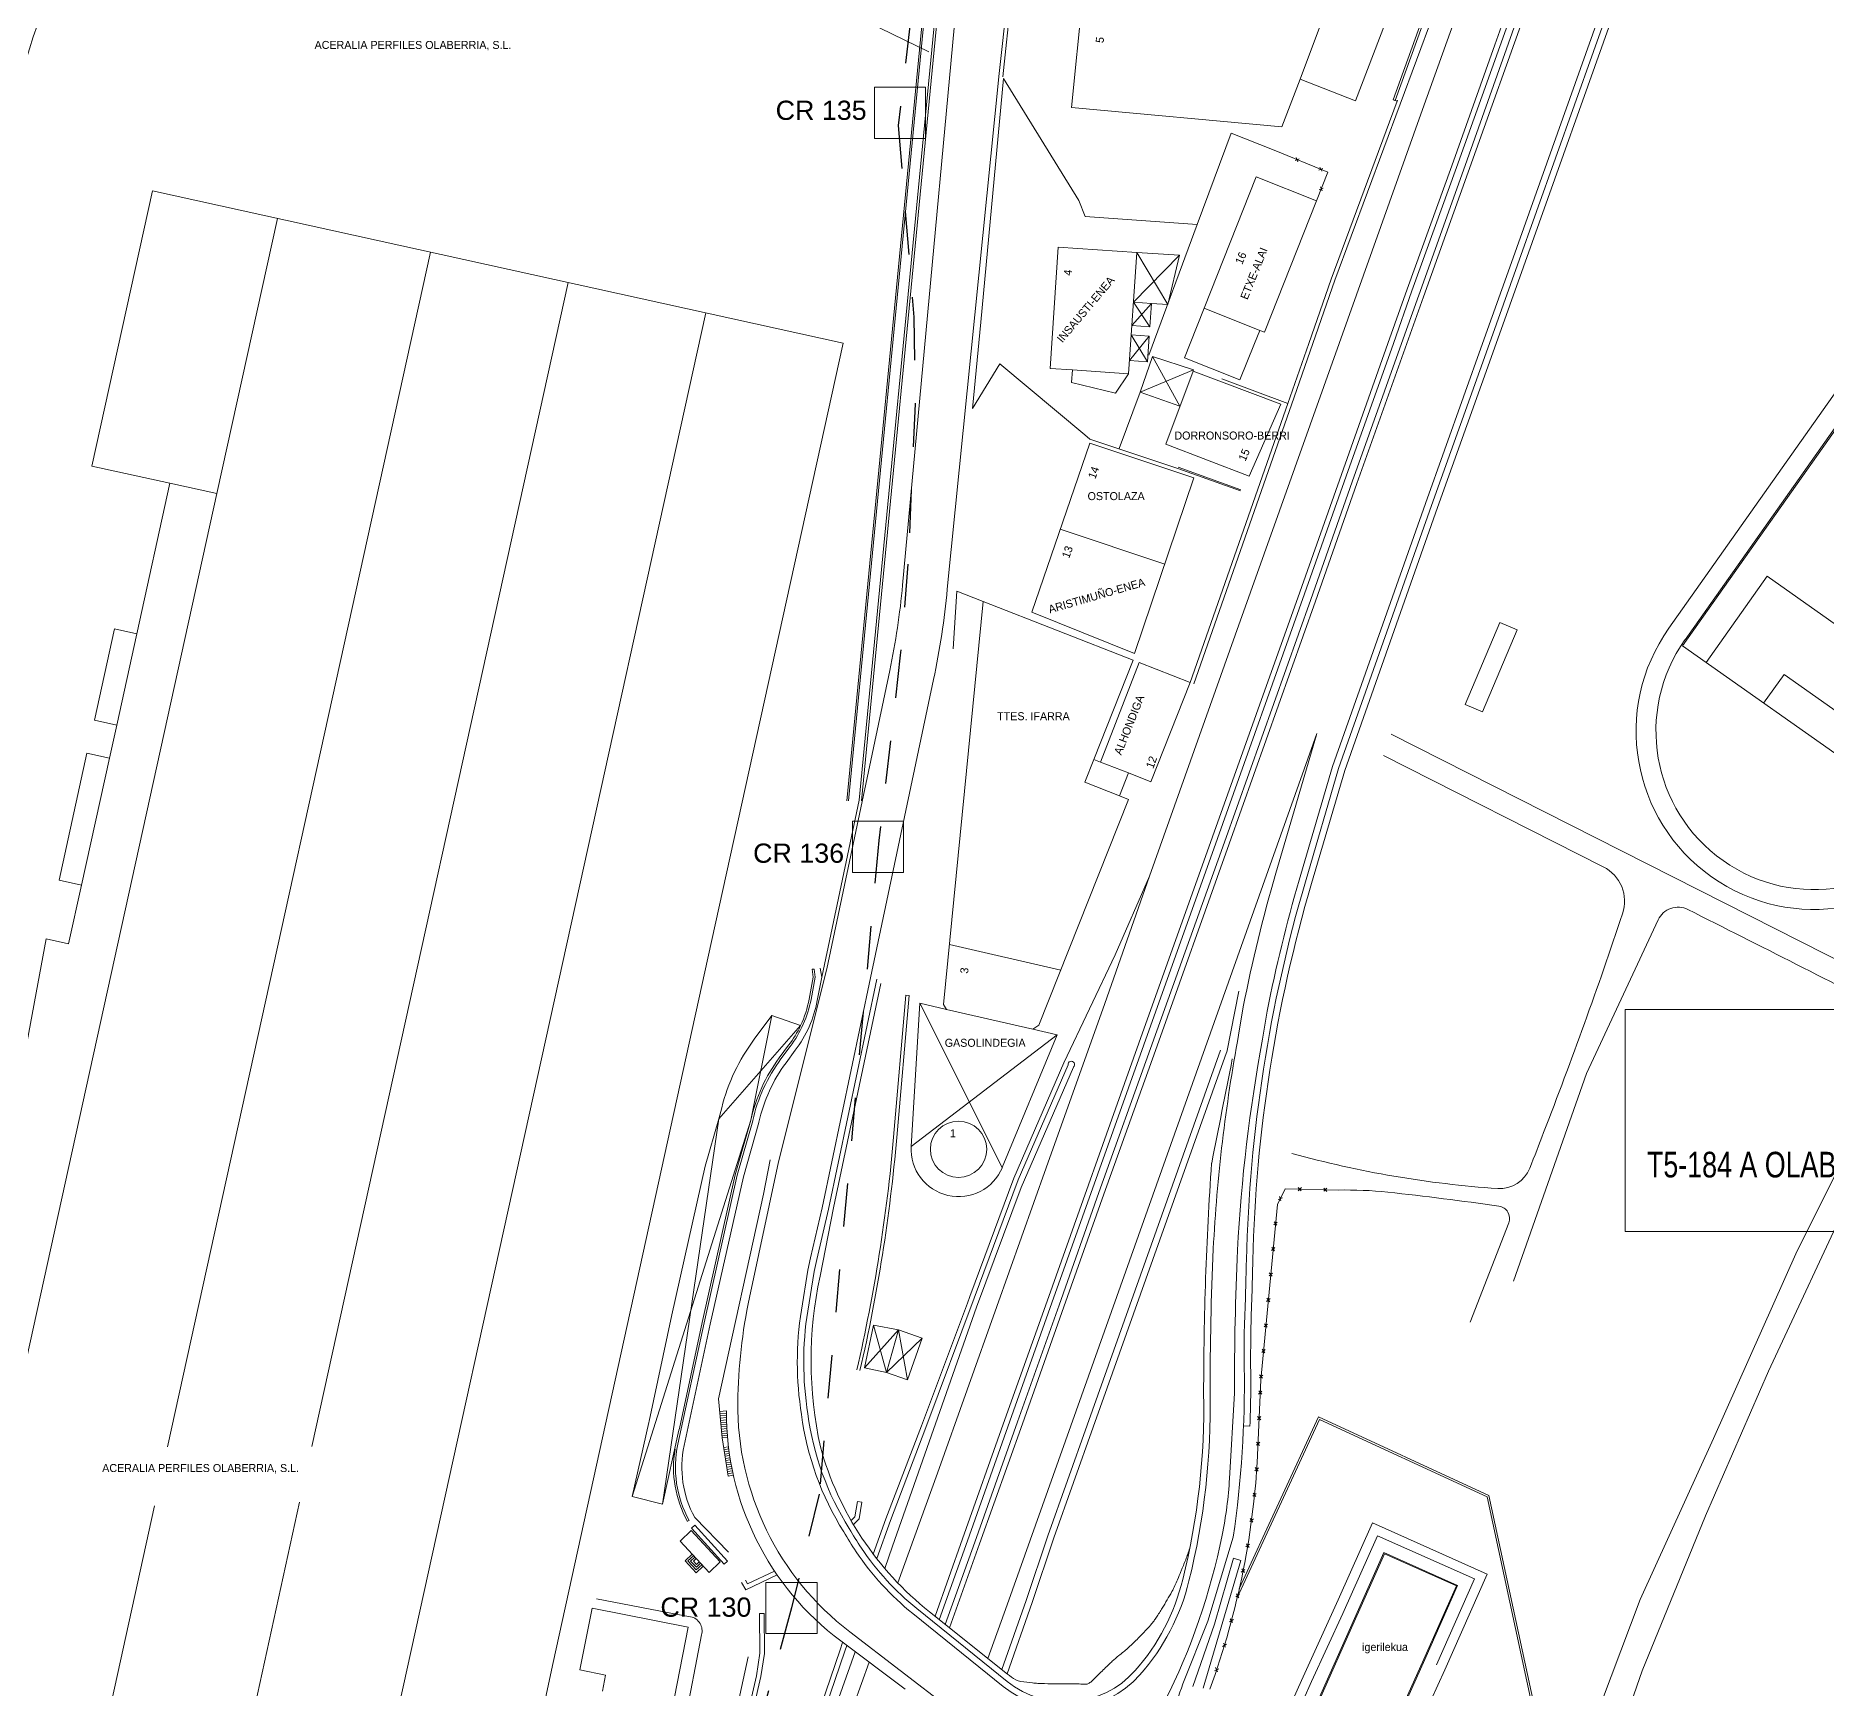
# Model space of a CAD drawing. Header units: millimetres. Extents: x 563164 to 564847, y 4765050 to 4766444.
# Drawn here: x 563760.2 to 564039.9, y 4765591.5 to 4765849.6 of the extents above; entities that cross this region are included whole.
import ezdxf
from ezdxf.enums import TextEntityAlignment as Align

# ---------------------------------------------------------------- set-up
doc = ezdxf.new("R2010")
doc.units = ezdxf.units.MM
doc.linetypes.add('DGN2', pattern=[13.45752, 6.72876, -6.72876])
doc.layers.get('0').update_dxf_attribs({"lineweight": 0})
for name, color, linetype, lineweight in [('46 Cables y textos proyectados - Proiektatutako kableak eta testuak', 7, 'Continuous', 0), ('60 Arquetas y armarios existentes - Lehendik dauden kutxatilak eta armairuak', 7, 'Continuous', 0), ('7 Cartografía - Kartografia', 7, 'Continuous', 0), ('Default', 7, 'Continuous', 0), ('Nivel 52', 7, 'Continuous', 0)]:
    doc.layers.add(name, color=color, linetype=linetype, lineweight=lineweight)
doc.styles.add('StyleArial', font='arial.ttf')
doc.styles.add('Styledgn105', font='dgn105.shx')

# ---------------------------------------------------------------- blocks, each defined once
blk = doc.blocks.new('OCA99E3')
at = {"layer": '60 Arquetas y armarios existentes - Lehendik dauden kutxatilak eta armairuak', "color": 5, "linetype": 'Continuous', "lineweight": 13, "flags": 128}
blk.add_lwpolyline([(-4, 4), (4, 4), (4, -4), (-4, -4), (-4, 4)], dxfattribs=at)
blk = doc.blocks.new('OCA99E4')
at = {"layer": '60 Arquetas y armarios existentes - Lehendik dauden kutxatilak eta armairuak', "color": 5, "linetype": 'Continuous', "lineweight": 13, "flags": 128}
blk.add_lwpolyline([(-4, 4), (4, 4), (4, -4), (-4, -4), (-4, 4)], dxfattribs=at)
blk = doc.blocks.new('OCA99E37')
at = {"layer": '60 Arquetas y armarios existentes - Lehendik dauden kutxatilak eta armairuak', "color": 5, "linetype": 'Continuous', "lineweight": 13, "flags": 128}
blk.add_lwpolyline([(-4, 4), (4, 4), (4, -4), (-4, -4), (-4, 4)], dxfattribs=at)
blk = doc.blocks.new('ALAM1')
at = {"color": 0, "linetype": 'ByBlock', "lineweight": -2}
for p, q in [((0.5, -0.5), (-0.5, 0.5)), ((-0.5, -0.5), (0.5, 0.5))]:
    blk.add_line(p, q, dxfattribs=at)

msp = doc.modelspace()

# ---------------------------------------------------------------- linework, layer by layer
at = {"layer": '46 Cables y textos proyectados - Proiektatutako kableak eta testuak', "color": 4, "linetype": 'DGN2', "lineweight": 30}
msp.add_lwpolyline([(563915.56, 4766012.35), (563894.94, 4765835.54), (563897.4, 4765805.63), (563897.59, 4765792.08), (563896.48, 4765767.04), (563895.28, 4765752.82), (563891.92, 4765723.89), (563882.59, 4765621.76), (563878.3, 4765604), (563865.97, 4765559.76), (563854.38, 4765505), (563816.03, 4765369.33), (563799.38, 4765301.39)], dxfattribs=at)
at = {"layer": '7 Cartografía - Kartografia', "color": 253, "linetype": 'Continuous', "lineweight": 0, "true_color": 0x9a9a9a}
for p, q in [((563888.84, 4765730.18), (563913.77, 4765987.74)), ((563889.21, 4765730.06), (563914.14, 4765987.63)), ((563976.85, 4765838.06), (564012.35, 4765937.42)), ((563910.69, 4765843.21), (563920.23, 4765931.47)), ((563984, 4765828.28), (564016.67, 4765919.94)), ((563886.94, 4765730.08), (563903.54, 4765901.65)), ((563887.19, 4765730.06), (563903.82, 4765901.85)), ((563791.17, 4765900.03), (563899.75, 4765847.06)), ((563998.38, 4765876.89), (563988.16, 4765848.17)), ((563999.13, 4765876.62), (563988.92, 4765847.9)), ((563991.68, 4765813.8), (564012.43, 4765872.13)), ((563992.62, 4765813.46), (564013.37, 4765871.81)), ((563972.28, 4765839.58), (563982.45, 4765867.76)), ((563972.56, 4765839.48), (563982.73, 4765867.66)), ((563911.29, 4765843.14), (563913.49, 4765863.53)), ((563924.21, 4765860), (563922.01, 4765838.34)), ((563957.71, 4765842.8), (563962.33, 4765855.01)), ((563963.15, 4765811.37), (563978.45, 4765852.62)), ((563966.4, 4765839.43), (563971.09, 4765851.62)), ((563988.16, 4765848.17), (563981.42, 4765829.27)), ((563988.92, 4765847.9), (563982.18, 4765829)), ((563902.61, 4765763.11), (563910.65, 4765843.18)), ((563954.89, 4765835.35), (563957.71, 4765842.8)), ((563957.71, 4765842.8), (563966.4, 4765839.43)), ((563922.01, 4765838.34), (563954.89, 4765835.35)), ((563962.59, 4765811.57), (563972.89, 4765839.35)), ((563963.81, 4765801.51), (563976.85, 4765838.06)), ((563972.56, 4765839.48), (563972.28, 4765839.58)), ((563972.56, 4765839.48), (563972.89, 4765839.35)), ((563946.97, 4765834.38), (563941.67, 4765820.09)), ((563946.97, 4765834.38), (563953.65, 4765831.68)), ((564070.64, 4765835.35), (564015.31, 4765757.02)), ((564075.17, 4765835.95), (564017.47, 4765754.27)), ((563962.05, 4765828.28), (563953.65, 4765831.68)), ((564073.17, 4765833.56), (564017.85, 4765755.23)), ((563957.58, 4765830.36), (563956.93, 4765830.09)), ((563957.11, 4765830.55), (563957.39, 4765829.9)), ((563961.28, 4765828.86), (563960.63, 4765828.59)), ((563960.82, 4765829.05), (563961.1, 4765828.4)), ((563981.42, 4765829.27), (563974.45, 4765809.99)), ((563982.18, 4765829), (563975.2, 4765809.72)), ((563950.88, 4765827.52), (563942.76, 4765807.01)), ((563960.31, 4765823.79), (563950.88, 4765827.52)), ((563960.31, 4765823.79), (563962.05, 4765828.28)), ((563961.35, 4765825.79), (563960.71, 4765825.51)), ((563961.17, 4765825.33), (563960.89, 4765825.97)), ((563977.01, 4765808.79), (563984, 4765828.28)), ((563768.99, 4765782.36), (563778.45, 4765825.33)), ((563778.45, 4765825.33), (563886.37, 4765801.57)), ((563952.18, 4765803.25), (563960.31, 4765823.79)), ((563788.53, 4765778.06), (563797.99, 4765821.03)), ((563941.67, 4765820.09), (563924.16, 4765821.33)), ((563941.67, 4765820.09), (563934.11, 4765799.67)), ((563780.84, 4765629.17), (563821.91, 4765815.76)), ((563918.68, 4765797.62), (563919.96, 4765816.57)), ((563919.96, 4765816.57), (563932.22, 4765815.74)), ((563932.22, 4765815.74), (563930.94, 4765796.79)), ((563938.88, 4765815.3), (563931.7, 4765807.94)), ((563937.04, 4765807.58), (563932.22, 4765815.74)), ((563932.22, 4765815.74), (563938.88, 4765815.3)), ((563938.88, 4765815.3), (563937.04, 4765807.58)), ((563987.29, 4765801.51), (563991.68, 4765813.8)), ((563988.36, 4765801.51), (563992.62, 4765813.46)), ((563803.37, 4765629.22), (563843.4, 4765811.03)), ((563959.08, 4765801.51), (563962.58, 4765811.56)), ((563959.72, 4765801.51), (563963.15, 4765811.37)), ((563974.45, 4765809.99), (563971.44, 4765801.51)), ((563975.2, 4765809.72), (563972.29, 4765801.51)), ((563770.93, 4765379.52), (563864.88, 4765806.3)), ((563931.45, 4765804.31), (563934.49, 4765807.75)), ((563931.7, 4765807.94), (563934.24, 4765804.12)), ((563934.49, 4765807.75), (563931.7, 4765807.94)), ((563934.49, 4765807.75), (563934.24, 4765804.12)), ((563937.04, 4765807.58), (563934.49, 4765807.75)), ((563942.76, 4765807.01), (563940.56, 4765801.51)), ((563942.76, 4765807.01), (563951.42, 4765803.55)), ((563974.41, 4765801.51), (563977.01, 4765808.79)), ((563934.24, 4765804.12), (563931.45, 4765804.31)), ((563950.6, 4765801.51), (563951.42, 4765803.55)), ((563951.42, 4765803.55), (563952.18, 4765803.25)), ((563886.37, 4765801.57), (563865.21, 4765705.51)), ((563931.08, 4765798.83), (563934.14, 4765802.65)), ((563933.87, 4765798.64), (563931.35, 4765802.83)), ((563931.35, 4765802.83), (563934.14, 4765802.65)), ((563934.14, 4765802.65), (563933.87, 4765798.64)), ((563940.56, 4765801.51), (563939.66, 4765799.27)), ((563948.32, 4765795.81), (563950.6, 4765801.51)), ((563955.82, 4765792.12), (563959.08, 4765801.51)), ((563956.38, 4765791.92), (563959.72, 4765801.51)), ((563933.87, 4765798.64), (563931.08, 4765798.83)), ((563932.72, 4765793.9), (563934.68, 4765799.49)), ((563934.68, 4765799.49), (563938.96, 4765791.71)), ((563934.68, 4765799.49), (563941.1, 4765797.41)), ((563939.66, 4765799.27), (563948.32, 4765795.81)), ((563922.17, 4765797.38), (563918.68, 4765797.62)), ((563922.03, 4765795.39), (563922.17, 4765797.38)), ((563928.89, 4765793.77), (563922.03, 4765795.39)), ((563922.17, 4765797.38), (563930.94, 4765796.79)), ((563930.94, 4765796.79), (563928.89, 4765793.77)), ((563941.1, 4765797.41), (563932.72, 4765793.9)), ((563936.74, 4765785.78), (563941.01, 4765797.19)), ((563941.1, 4765797.41), (563941.01, 4765797.19)), ((563941.01, 4765797.19), (563954.71, 4765792.02)), ((563955.82, 4765792.12), (563945.51, 4765795.98)), ((563932.72, 4765793.9), (563929.49, 4765785.1)), ((563938.96, 4765791.71), (563932.72, 4765793.9)), ((563940.54, 4765748.56), (563955.82, 4765792.12)), ((563941.11, 4765748.36), (563956.38, 4765791.92)), ((563954.71, 4765792.02), (563949.78, 4765780.76)), ((563915.83, 4765759.54), (563924.86, 4765785.91)), ((563924.86, 4765785.91), (563941.15, 4765780.5)), ((563949.78, 4765780.76), (563936.74, 4765785.78)), ((563781.2, 4765779.67), (563768.99, 4765782.36)), ((563938.69, 4765782.17), (563948.46, 4765778.67)), ((563776.03, 4765756.16), (563781.2, 4765779.67)), ((563781.2, 4765779.67), (563788.53, 4765778.06)), ((563941.15, 4765780.5), (563931.88, 4765753.06)), ((563788.53, 4765778.06), (563738.33, 4765550.02)), ((563936.61, 4765767.05), (563920.26, 4765772.48)), ((563903.53, 4765753.83), (563904.1, 4765762.82)), ((563904.1, 4765762.82), (563908.21, 4765761.21)), ((563908.21, 4765761.21), (563902.03, 4765698.26)), ((563931.67, 4765752.03), (563908.21, 4765761.21)), ((563931.88, 4765753.06), (563915.83, 4765759.54)), ((563769.39, 4765742.69), (563772.52, 4765756.93)), ((563772.52, 4765756.93), (563776.03, 4765756.16)), ((563772.89, 4765741.91), (563776.03, 4765756.16)), ((563983.53, 4765745.1), (563988.9, 4765757.9)), ((563991.61, 4765756.77), (563986.24, 4765743.97)), ((563988.9, 4765757.9), (563991.61, 4765756.77)), ((564017.47, 4765754.27), (564057.5, 4765726)), ((563883.79, 4765703.84), (563893.63, 4765750.45)), ((563925.51, 4765736.54), (563931.67, 4765752.03)), ((563932.61, 4765751.66), (563926.54, 4765736.13)), ((563940.54, 4765748.56), (563932.61, 4765751.66)), ((563890.64, 4765702.4), (563900.48, 4765749)), ((563934.41, 4765733.05), (563940.54, 4765748.56)), ((563986.24, 4765743.97), (563983.53, 4765745.1)), ((563772.89, 4765741.91), (563769.39, 4765742.69)), ((563771.75, 4765736.73), (563772.89, 4765741.91)), ((563763.88, 4765717.66), (563768.24, 4765737.5)), ((563767.38, 4765716.89), (563771.75, 4765736.73)), ((563768.24, 4765737.5), (563771.75, 4765736.73)), ((563925.51, 4765736.54), (563924.1, 4765733)), ((563926.54, 4765736.13), (563925.51, 4765736.54)), ((563930.92, 4765734.42), (563926.54, 4765736.13)), ((563929.52, 4765730.84), (563930.92, 4765734.42)), ((563930.92, 4765734.42), (563934.41, 4765733.05)), ((563924.1, 4765733), (563929.52, 4765730.84)), ((563930.93, 4765730.28), (563929.52, 4765730.84)), ((563883.01, 4765702.52), (563888.84, 4765730.18)), ((563916.91, 4765695.05), (563930.93, 4765730.28)), ((563767.38, 4765716.89), (563763.88, 4765717.66)), ((563765.37, 4765707.73), (563767.38, 4765716.89)), ((563742.14, 4765602.24), (563761.86, 4765708.5)), ((563761.86, 4765708.5), (563765.37, 4765707.73)), ((563865.21, 4765705.51), (563841.08, 4765595.49)), ((563902.95, 4765707.65), (563920.33, 4765703.64)), ((563883.79, 4765703.84), (563876.26, 4765673.67)), ((563881.5, 4765703.75), (563881.8, 4765703.79)), ((563896.16, 4765699.72), (563896.65, 4765699.68)), ((563897, 4765676.09), (563898.35, 4765698.45)), ((563898.35, 4765698.45), (563902.49, 4765697.49)), ((563898.35, 4765698.45), (563911.21, 4765672.81)), ((563902.03, 4765698.26), (563902.49, 4765697.49)), ((563902.49, 4765697.49), (563915.98, 4765694.38)), ((563866.91, 4765680.4), (563879.7, 4765694.98)), ((563875.19, 4765696.54), (563871.93, 4765680.19)), ((563872.46, 4765692.83), (563875.19, 4765696.54)), ((563875.19, 4765696.54), (563879.7, 4765694.98)), ((563915.98, 4765694.38), (563916.91, 4765695.05)), ((563915.98, 4765694.38), (563919.79, 4765693.5)), ((563877.83, 4765691.9), (563876.38, 4765689.94)), ((563919.79, 4765693.5), (563897, 4765676.09)), ((563919.79, 4765693.5), (563911.21, 4765672.81)), ((563858.13, 4765620.22), (563866.91, 4765680.4)), ((563864.81, 4765672.99), (563866.91, 4765680.4)), ((563866.91, 4765680.4), (563867.38, 4765682.13)), ((563871.93, 4765680.19), (563853.39, 4765621.4)), ((563869.51, 4765671.67), (563871.93, 4765680.19)), ((563859.58, 4765649.76), (563864.81, 4765672.99)), ((563864.32, 4765648.6), (563869.51, 4765671.67)), ((563882.74, 4765655.81), (563884.84, 4765666.51)), ((563856.03, 4765633.19), (563859.58, 4765649.76)), ((563860.77, 4765632.05), (563864.32, 4765648.6)), ((563889.68, 4765641.5), (563891.09, 4765648.18)), ((563894.98, 4765647.43), (563889.68, 4765641.5)), ((563891.09, 4765648.18), (563893.11, 4765640.78)), ((563891.09, 4765648.18), (563894.98, 4765647.43)), ((563894.98, 4765647.43), (563893.11, 4765640.78)), ((563896.41, 4765639.61), (563894.98, 4765647.43)), ((563894.98, 4765647.43), (563898.71, 4765646.12)), ((563893.11, 4765640.78), (563898.71, 4765646.12)), ((563898.71, 4765646.12), (563896.41, 4765639.61)), ((563893.11, 4765640.78), (563889.68, 4765641.5)), ((563896.41, 4765639.61), (563893.11, 4765640.78)), ((563853.39, 4765621.4), (563855.98, 4765632.95)), ((563855.98, 4765632.95), (563856.03, 4765633.19)), ((563867.07, 4765634.68), (563868.11, 4765634.77)), ((563867.1, 4765634.34), (563868.1, 4765634.42)), ((563867.13, 4765633.99), (563868.11, 4765634.08)), ((563867.16, 4765633.65), (563868.11, 4765633.73)), ((563867.19, 4765633.3), (563868.12, 4765633.39)), ((563867.22, 4765632.96), (563868.13, 4765633.04)), ((563858.13, 4765620.22), (563860.71, 4765631.79)), ((563860.71, 4765631.79), (563860.77, 4765632.05)), ((563867.25, 4765632.62), (563868.14, 4765632.7)), ((563867.28, 4765632.27), (563868.16, 4765632.35)), ((563867.31, 4765631.93), (563868.18, 4765632.01)), ((563867.34, 4765631.58), (563868.2, 4765631.66)), ((563867.37, 4765631.24), (563868.22, 4765631.32)), ((563867.4, 4765630.9), (563868.25, 4765630.97)), ((563867.43, 4765630.55), (563868.28, 4765630.63)), ((563948.89, 4765632.46), (563949.89, 4765632.42)), ((563867.68, 4765629.06), (563868.43, 4765629.18)), ((563867.73, 4765628.72), (563868.47, 4765628.84)), ((563867.79, 4765628.38), (563868.52, 4765628.5)), ((563867.84, 4765628.04), (563868.57, 4765628.15)), ((563867.89, 4765627.7), (563868.62, 4765627.81)), ((563867.95, 4765627.36), (563868.67, 4765627.47)), ((563868, 4765627.02), (563868.73, 4765627.13)), ((563868.05, 4765626.68), (563868.79, 4765626.79)), ((563868.11, 4765626.33), (563868.85, 4765626.45)), ((563868.16, 4765625.99), (563868.91, 4765626.11)), ((563868.21, 4765625.65), (563869.01, 4765625.78)), ((563868.27, 4765625.31), (563869.06, 4765625.44)), ((563868.32, 4765624.97), (563869.12, 4765625.09)), ((563868.41, 4765624.58), (563869.19, 4765624.76)), ((563727.96, 4765388.98), (563778.81, 4765619.96)), ((563749.45, 4765384.25), (563801.46, 4765620.51)), ((563853.39, 4765621.4), (563858.13, 4765620.22)), ((563889.27, 4765620.52), (563888.58, 4765620.63)), ((563860.87, 4765614.44), (563862.62, 4765616.09)), ((563862.03, 4765617.53), (563862.29, 4765617.67)), ((563862.62, 4765616.09), (563867.15, 4765611.2)), ((563863.21, 4765616.94), (563862.69, 4765616.47)), ((563867.76, 4765610.85), (563862.69, 4765616.47)), ((563865.41, 4765609.55), (563860.87, 4765614.44)), ((563861.69, 4765611.36), (563862.79, 4765612.38)), ((563861.69, 4765611.36), (563863.4, 4765609.51)), ((563862.11, 4765611.34), (563862.99, 4765612.16)), ((563862.11, 4765611.34), (563863.41, 4765609.94)), ((563862.53, 4765611.32), (563863.2, 4765611.94)), ((563862.53, 4765611.32), (563863.43, 4765610.36)), ((563862.96, 4765611.31), (563863.4, 4765611.72)), ((563862.96, 4765611.31), (563863.44, 4765610.79)), ((563863.4, 4765609.51), (563864.5, 4765610.53)), ((563863.41, 4765609.94), (563864.29, 4765610.75)), ((563863.43, 4765610.36), (563864.09, 4765610.97)), ((563863.44, 4765610.79), (563863.88, 4765611.19)), ((563867.15, 4765611.2), (563865.41, 4765609.55)), ((563868.28, 4765611.32), (563867.76, 4765610.85)), ((563845.2, 4765594.31), (563847.14, 4765603.99)), ((563847.14, 4765603.99), (563862.14, 4765600.99)), ((563874, 4765603.12), (563873.3, 4765603.11)), ((563862.14, 4765600.99), (563854.8, 4765563.61)), ((563841.08, 4765595.49), (563831.63, 4765551.51)), ((563849.24, 4765593.5), (563845.2, 4765594.31)), ((563883.59, 4765576.54), (563890.43, 4765595.52)), ((563848.74, 4765590.98), (563849.24, 4765593.5))]:
    msp.add_line(p, q, dxfattribs=at)
at = {"layer": '7 Cartografía - Kartografia', "color": 253, "linetype": 'Continuous', "lineweight": 0, "true_color": 0x9a9a9a, "flags": 128}
for points in [[(563895.64, 4765763.75), (563916.21, 4765985.68), (563916.21, 4765985.68, 0.008594), (563922.11, 4766048.91, 0.008594)], [(564048.36, 4765974.35), (564014, 4765880), (564011.48, 4765872.46), (563990.74, 4765814.13), (563986.23, 4765801.51), (563977.31, 4765776.53), (563962.79, 4765735.45), (563957.59, 4765717.7), (563957.59, 4765717.7, 0.022895), (563952.59, 4765697.22), (563952.59, 4765697.22), (563951.86, 4765692.84), (563951.86, 4765692.84, 0.032839), (563947.95, 4765659.91, 0.010886), (563947.46, 4765637.55), (563947.46, 4765637.55), (563946.7, 4765624.23), (563946.7, 4765624.23, -0.036149), (563945.54, 4765615.35, -0.067545), (563936.57, 4765589.37, -0.067545)], [(563683.19, 4765443.72), (563699.97, 4765475.57), (563699.97, 4765475.57, 0.078741), (563725.98, 4765548, 0.03504), (563740.99, 4765623.12), (563740.99, 4765623.12), (563741.32, 4765625.82), (563741.32, 4765625.82, 0.021935), (563745.08, 4765673.66, 0.005463), (563748.16, 4765700.79), (563748.16, 4765700.79), (563749.08, 4765709.4), (563749.08, 4765709.4, 0.019628), (563754.53, 4765810.62, -0.149958), (563769.78, 4765870.83, -0.043047), (563777.19, 4765883.26), (563777.19, 4765883.26), (563780.86, 4765887.66)], [(563947.29, 4765615.08, 0.039832), (563949, 4765641.62), (563949, 4765641.62), (563949.01, 4765647.25), (563949.01, 4765647.25, 0.003026), (563949.34, 4765658.3, -0.065498), (563958.55, 4765717.42), (563958.55, 4765717.42), (563963.74, 4765735.14), (563978.26, 4765776.19), (563987.29, 4765801.51)], [(563949.89, 4765632.42, 0.013692), (563950, 4765641.63), (563950, 4765641.63), (563950.01, 4765647.23), (563950.01, 4765647.23, 0.003022), (563950.34, 4765658.28), (563950.34, 4765658.28, -0.065498), (563959.51, 4765717.14), (563959.51, 4765717.14), (563964.69, 4765734.83), (563979.2, 4765775.86), (563988.36, 4765801.51)], [(563960.29, 4765740.39), (563953.94, 4765718.77), (563953.94, 4765718.77, 0.022954), (563948.85, 4765697.9), (563948.85, 4765697.9), (563948.12, 4765693.49), (563948.12, 4765693.49, 0.03282), (563944.16, 4765660.09, 0.010842), (563943.66, 4765637.57), (563943.66, 4765637.57, -0.0658), (563940.37, 4765608.23, -0.121705), (563932.7, 4765593.54, -0.401293), (563911.34, 4765591.74, -0.401293)], [(563971.94, 4765740.48), (564051.93, 4765699.98), (564051.93, 4765699.98, 0.297383), (564077.64, 4765702.81, 0.297383)], [(563970.76, 4765737.15), (564005.08, 4765719.78), (564005.08, 4765719.78, -0.372194), (564008.1, 4765712.43, -0.011645), (563995.76, 4765678.25, 0.000106), (563993.61, 4765672.7), (563993.61, 4765672.7, -0.328691), (563988.59, 4765669.51, -0.050214), (563956.44, 4765674.99, -0.050214)], [(563991.07, 4765655.03), (564002.45, 4765687.48), (564013.64, 4765711.47), (564013.64, 4765711.47, -0.423129), (564018.3, 4765713.09), (564018.3, 4765713.09, -0.000994), (564052.21, 4765695.92), (564052.21, 4765695.92, -0.393028), (564053.03, 4765693.69, -0.393028)], [(563881.8, 4765703.79), (563881.99, 4765702.54), (563881.33, 4765699.05), (563881.33, 4765699.05, -0.116593), (563878.07, 4765691.71, -0.116593)], [(563882.78, 4765703.95), (563883.01, 4765702.52), (563882.31, 4765698.86), (563882.31, 4765698.86, -0.116593), (563878.86, 4765691.11, -0.116593)], [(563881.5, 4765703.75), (563881.5, 4765703.75), (563881.69, 4765702.55), (563881.04, 4765699.1), (563881.04, 4765699.1, -0.063443), (563879.7, 4765694.98, -0.063443)], [(563890.64, 4765702.4), (563883.07, 4765666.51), (563881.26, 4765658.67), (563880.82, 4765656.74), (563879.83, 4765650.52), (563879.83, 4765650.52, 0.07923), (563879.85, 4765634.2, 0.108434), (563886.44, 4765615.9, 0.016132), (563888.38, 4765612.79, 0.076001), (563897.22, 4765603.14), (563897.22, 4765603.14), (563911.34, 4765591.74)], [(563891.62, 4765702.19), (563884.04, 4765666.3), (563884.04, 4765666.3), (563882.24, 4765658.44), (563881.8, 4765656.55), (563880.82, 4765650.36), (563880.82, 4765650.36, 0.079301), (563880.84, 4765634.34, 0.108621), (563887.3, 4765616.41, 0.016215), (563889.21, 4765613.34, 0.075935), (563897.84, 4765603.92), (563897.84, 4765603.92), (563911.97, 4765592.52)], [(563896.16, 4765699.72), (563894.23, 4765677.54), (563894.23, 4765677.54, -0.035011), (563888.49, 4765641.19, -0.035011)], [(563896.65, 4765699.68), (563894.73, 4765677.49), (563894.73, 4765677.49, -0.035011), (563888.98, 4765641.07, -0.035011)], [(563878.07, 4765691.72), (563876.63, 4765689.76), (563876.63, 4765689.76, 0.103683), (563872.22, 4765680.13, 0.103683)], [(564004.29, 4765574.39), (564011.17, 4765594.19), (564021.04, 4765618.38), (564030.89, 4765640.97), (564043.97, 4765668.99), (564056.39, 4765692.23), (564056.39, 4765692.23, -0.37603), (564060.89, 4765693.92), (564060.89, 4765693.92), (564112.11, 4765671.37)], [(563878.87, 4765691.12), (563877.43, 4765689.17), (563877.43, 4765689.17, 0.103683), (563873.2, 4765679.9, 0.103683)], [(563872.22, 4765680.11), (563869.8, 4765671.59), (563864.62, 4765648.53), (563860.54, 4765629.56), (563860.54, 4765629.56, 0.180789), (563862.29, 4765617.67, 0.180789)], [(563873.18, 4765679.84), (563870.77, 4765671.35), (563865.59, 4765648.32), (563861.52, 4765629.35), (563861.52, 4765629.35, 0.180789), (563863.17, 4765618.15), (563863.17, 4765618.15), (563868.44, 4765612.72)], [(563876.26, 4765673.67), (563871.73, 4765652.49), (563871.73, 4765652.49, 0.050368), (563869.9, 4765636.15, 0.23638), (563887.37, 4765600.28), (563887.37, 4765600.28), (563903.14, 4765588.2), (563913.08, 4765580.35), (563913.08, 4765580.35, -0.382752), (563916.76, 4765559.06), (563916.76, 4765559.06), (563913.27, 4765551.51)], [(563984.3, 4765648.64), (563990.31, 4765664.16), (563990.31, 4765664.16, 0.482464), (563988.78, 4765666.76, 0.008735), (563971.43, 4765668.94, 0.031972), (563963.67, 4765669.27, 0.031972)], [(563951.58, 4765639.64), (563951.58, 4765639.64), (563951.14, 4765629.07), (563951.14, 4765629.07, -0.07727), (563943.63, 4765591.32, -0.07727)], [(563911.97, 4765592.52, 0.401293), (563931.95, 4765594.21, 0.121721), (563939.4, 4765608.47, 0.065804), (563942.66, 4765637.55, 0.065804)], [(563896.03, 4765591.33), (563896.03, 4765591.33), (563885.99, 4765598.84), (563885.99, 4765598.84, -0.237645), (563868.11, 4765634.77, -0.237645)], [(563912.01, 4765593.67, 0.046441), (563913.33, 4765592.78, 0.090535), (563914.11, 4765592.52, 0.007956), (563915.94, 4765592.28, 0.017976), (563916.75, 4765592.22, 0.00223), (563918.87, 4765592.15, 0.006188), (563919.63, 4765592.14, 0.00798), (563920.73, 4765592.15, -0.005244), (563922.4, 4765592.17, -0.035076), (563923.47, 4765592.1, 0.051342), (563924.2, 4765592.08, 0.090618), (563924.67, 4765592.2, 0.083559), (563925.12, 4765592.5, 0.004792), (563925.69, 4765593.06, -0.003722), (563926.43, 4765593.79, -0.000471), (563927.89, 4765595.21, -0.001447), (563928.37, 4765595.67, -0.026613), (563929.41, 4765596.55, 0.019845), (563930.82, 4765597.73, 0.010191), (563931.9, 4765598.75, 0.007658), (563933.3, 4765600.16, 0.01077), (563934.4, 4765601.35, 0.021426), (563934.91, 4765601.99, 0.016202), (563935.29, 4765602.54, 0.00636), (563936.19, 4765603.97, 0.00803), (563937.7, 4765606.55, 0.022747), (563938.17, 4765607.49, 0.004916), (563938.57, 4765608.41, 0.003496), (563939.11, 4765609.7), (563939.11, 4765609.7, 0.001745), (563939.31, 4765610.19, 0.00047), (563940.04, 4765611.99), (563940.04, 4765611.99, 0.012928), (563940.17, 4765612.36, 0.004896), (563940.49, 4765613.34, 0.004896)], [(563947.29, 4765615.08), (563943.31, 4765601.94), (563939.42, 4765592.14), (563939.42, 4765592.14, 0.143905), (563938.41, 4765581.26, 0.143905)], [(563847.81, 4765605.45), (563861.63, 4765602.77), (563862.52, 4765602.63), (563862.52, 4765602.63, -0.439277), (563864.23, 4765599.8), (563864.23, 4765599.8), (563861.57, 4765585.96), (563861.57, 4765585.96, -0.468016), (563858.96, 4765584.51, -0.468016)], [(563872.07, 4765551.51, -0.006555), (563876.07, 4765567.21), (563876.07, 4765567.21), (563879.08, 4765577.49), (563885.89, 4765597.47), (563886.27, 4765598.63)], [(563871.49, 4765596.34), (563863.89, 4765561.38), (563863.89, 4765561.38, 0.370698), (563865.11, 4765559.11, 0.370698)]]:
    msp.add_lwpolyline(points, format="xyb", dxfattribs=at)
for points in [[(563973.56, 4765801.51), (563976.25, 4765809.06), (563983.24, 4765828.55), (564015.74, 4765920.29), (564028.5, 4765954.59)], [(563938.63, 4765781.99), (563935.68, 4765782.96), (563924.88, 4765786.56), (563924.09, 4765787.22), (563910.81, 4765798.31), (563906.55, 4765791.37), (563907.87, 4765804.82), (563911.4, 4765842.9)], [(563924.16, 4765821.33), (563923.15, 4765823.84), (563911.4, 4765842.9)], [(563971.44, 4765801.51), (563964.19, 4765781.04), (563957.66, 4765762.68), (563944.06, 4765724.42), (563932.56, 4765692.22), (563918.2, 4765651.94), (563911.63, 4765633.43), (563905, 4765614.78), (563900.7, 4765602.7)], [(563972.29, 4765801.51), (563964.94, 4765780.78), (563958.42, 4765762.41), (563944.81, 4765724.16), (563933.31, 4765691.95), (563918.95, 4765651.67), (563912.39, 4765633.16), (563905.75, 4765614.51), (563901.36, 4765602.17)], [(563902.29, 4765601.43), (563906.91, 4765614.27), (563913.61, 4765633.05), (563920.09, 4765651.28), (563926.31, 4765668.88), (563934.36, 4765691.36), (563945.91, 4765723.63), (563959.38, 4765761.53), (563965.86, 4765779.88), (563973.56, 4765801.51)], [(563902.95, 4765600.9), (563907.66, 4765614), (563914.37, 4765632.78), (563920.84, 4765651.01), (563927.07, 4765668.61), (563935.12, 4765691.09), (563946.66, 4765723.37), (563960.13, 4765761.26), (563966.61, 4765779.61), (563974.41, 4765801.51)], [(563934.22, 4765718.29), (563947.56, 4765755.96), (563963.81, 4765801.51)], [(563938.63, 4765781.99), (563938.63, 4765781.99), (563948.39, 4765778.48)], [(564021.15, 4765751.68), (564030.67, 4765765.15), (564063.34, 4765742.08), (564053.82, 4765728.6)], [(564030.13, 4765745.33), (564033.31, 4765749.82), (564048.01, 4765739.44), (564044.84, 4765734.94)], [(563960.36, 4765740.59), (563929.12, 4765652.63), (563911.97, 4765604.49), (563908.97, 4765596.1)], [(563891.05, 4765612.42), (563893.02, 4765617.91), (563898.57, 4765632.47), (563905.76, 4765651.62), (563906.14, 4765652.64), (563913, 4765671.14), (563920.8, 4765689.12), (563928.86, 4765706.02), (563934.22, 4765718.29)], [(563894.89, 4765607.9), (563901.07, 4765625.07), (563910.34, 4765651.09), (563918.05, 4765672.76), (563927.25, 4765698.39), (563934.22, 4765718.29)], [(563991.07, 4765655.03), (564002.45, 4765687.48), (564013.64, 4765711.47)], [(563884.84, 4765666.51), (563884.84, 4765666.51), (563892.25, 4765701.53)], [(563948.17, 4765700.34), (563948.17, 4765700.34), (563946.26, 4765690.79)], [(564000.12, 4765576.85), (564010.85, 4765605.33), (564022.32, 4765630.47), (564035.37, 4765659.76), (564048.11, 4765685.22), (564053.03, 4765693.69)], [(563921.49, 4765688.82), (563921.49, 4765688.82), (563913.7, 4765670.86), (563906.84, 4765652.37)], [(563945.31, 4765691.11), (563924.47, 4765632.56), (563918.33, 4765615.28)], [(563946.25, 4765690.77), (563925.41, 4765632.22), (563919.27, 4765614.94)], [(563892.84, 4765610.17), (563894.07, 4765613.65), (563907.18, 4765650.99), (563914.18, 4765669.67), (563922.32, 4765688.49)], [(563874.95, 4765673.99), (563874.95, 4765673.99), (563873.89, 4765668.64), (563866.87, 4765636.67), (563867.43, 4765630.55), (563868.41, 4765624.58)], [(563963.67, 4765669.27), (563963.67, 4765669.27), (563955.37, 4765669.46), (563954.17, 4765667.03), (563951.58, 4765639.64)], [(563906.84, 4765652.37), (563899.27, 4765632.21), (563893.73, 4765617.65), (563891.59, 4765611.71)], [(563947.9, 4765605.56), (563960.74, 4765633.43), (563986.96, 4765621.35), (563996.69, 4765576.13), (563993.56, 4765573.85)], [(563948.22, 4765606.99), (563960.59, 4765633.83), (563987.22, 4765621.56), (563997.02, 4765576), (563993.87, 4765573.7)], [(563887.6, 4765617.64), (563888.2, 4765618.24), (563888.58, 4765620.63)], [(563887.96, 4765617.02), (563888.86, 4765617.91), (563889.27, 4765620.52)], [(563868.28, 4765611.32), (563868.28, 4765611.32), (563863.21, 4765616.94)], [(563963.69, 4765605.29), (563969.04, 4765617.29), (563986.97, 4765609.3), (563980.31, 4765594.35)], [(563918.32, 4765615.26), (563914.96, 4765605.18), (563911.12, 4765594.38)], [(563919.27, 4765614.94), (563919.27, 4765614.94), (563915.9, 4765604.86), (563911.95, 4765593.73)], [(563964.4, 4765603.16), (563969.81, 4765615.28), (563984.96, 4765608.53), (563979.01, 4765595.14)], [(563940.98, 4765591.72), (563944.33, 4765601.48), (563947.31, 4765611.78), (563948.48, 4765611.42), (563942.6, 4765591.48)], [(563965.81, 4765601.4), (563970.82, 4765612.65), (563982.32, 4765607.52), (563977.19, 4765595.95)], [(563965.95, 4765601.34), (563970.9, 4765612.45), (563982.13, 4765607.44), (563977.05, 4765596.01)], [(563870.47, 4765607.99), (563870.47, 4765607.99), (563871.13, 4765606.83), (563876.03, 4765609.17)], [(563871.08, 4765608.34), (563871.42, 4765607.75), (563875.63, 4765609.76)], [(563965.01, 4765576.05), (563952.96, 4765581.52), (563957.96, 4765592.67), (563963.69, 4765605.29)], [(563865.29, 4765559.91), (563869.83, 4765580.52), (563872.8, 4765593.4), (563873.36, 4765596.92), (563873.3, 4765603.11)], [(563865.97, 4765559.76), (563865.97, 4765559.76), (563870.52, 4765580.37), (563873.49, 4765593.27), (563874.06, 4765596.87), (563874, 4765603.12)], [(563912.01, 4765593.67), (563912.01, 4765593.67), (563899.84, 4765603.38)], [(563972.17, 4765577), (563971.04, 4765574.28), (563954.69, 4765581.7), (563959.52, 4765592.49), (563964.4, 4765603.16)], [(563977.19, 4765595.95), (563972.25, 4765584.91), (563960.74, 4765590.04), (563965.81, 4765601.4)], [(563977.05, 4765596.01), (563972.17, 4765585.11), (563960.94, 4765590.12), (563965.95, 4765601.34)], [(563886.91, 4765598.16), (563886.6, 4765597.23), (563879.8, 4765577.27), (563874.82, 4765560.24)], [(563875.45, 4765560.03), (563879.74, 4765573.14), (563884.27, 4765585.98), (563888.23, 4765597.17)], [(563975.72, 4765581.82), (563975.98, 4765584.78), (563980.31, 4765594.35)]]:
    msp.add_lwpolyline(points, dxfattribs=at)
at = {"layer": '7 Cartografía - Kartografia', "color": 253, "linetype": 'Continuous', "lineweight": 0, "true_color": 0x9a9a9a}
for centre, radius, start, end in [((563779.64, 4765774.51), 116.5, 348.0821, 354.7051), ((563779.64, 4765774.51), 123.5, 348.0821, 354.7051), ((564038.06, 4765740.95), 27.85, 144.7661, 324.7661), ((564038.06, 4765740.95), 24.75, 144.7661, 324.7661), ((563864.19, 4765702.28), 17.15, 322.7081, 334.7884), ((563897.4, 4765674.44), 30.99, 143.5937, 165.6259), ((563897.4, 4765674.44), 26.12, 143.5937, 167.2714), ((563921.99, 4765688.89), 0.51, 309.4609, 187.8415), ((568521.3, 4764778.45), 4664.06, 168.7326, 168.9366), ((563904.38, 4765675.64), 4.4, 90, 0), ((563904.38, 4765675.64), 4.4, 0, 90), ((563904.38, 4765675.64), 7.4, 176.5376, 337.4887), ((564461.09, 4765637.54), 518.43, 176.0268, 179.9993), ((563944.24, 4765642.6), 62.9, 167.8866, 192.343), ((563877.32, 4765625.96), 17.46, 170.5776, 208.876), ((563931.09, 4765642.58), 50.13, 195.5277, 231.4366)]:
    msp.add_arc(centre, radius, start, end, dxfattribs=at)
for p in [(563972.56, 4765839.48), (563972.92, 4765839.43)]:
    msp.add_point(p, dxfattribs=at)
at = {"layer": 'Default', "color": 4, "linetype": 'Continuous', "lineweight": 0, "flags": 128}
msp.add_lwpolyline([(564098.67, 4765697.46), (564008.5, 4765697.46), (564008.5, 4765662.78), (564098.67, 4765662.78)], close=True, dxfattribs=at)

# ---------------------------------------------------------------- block references
at = {"color": 7, "linetype": 'Continuous', "lineweight": 0}
for name, p in [('OCA99E37', (563895.23, 4765837.53)), ('OCA99E3', (563891.8, 4765722.9)), ('OCA99E4', (563878.3, 4765604))]:
    msp.add_blockref(name, p, dxfattribs=at)
at = {"layer": '7 Cartografía - Kartografia', "color": 253, "linetype": 'Continuous', "lineweight": 0, "true_color": 0x9a9a9a, "xscale": 0.5, "yscale": 0.5}
for p, rotation in [((563957.67, 4765669.41), 178.721594), ((563961.67, 4765669.32), 178.721594), ((563954.62, 4765667.93), 243.718823), ((563953.89, 4765664.05), 264.592146), ((563953.51, 4765660.07), 264.592146), ((563953.14, 4765656.09), 264.592146), ((563952.76, 4765652.1), 264.592146), ((563952.38, 4765648.12), 264.592146), ((563952.01, 4765644.14), 264.592146), ((563951.63, 4765640.16), 264.592146), ((563951.5, 4765637.64), 267.5897430000001), ((563951.33, 4765633.64), 267.5897430000001), ((563951.16, 4765629.65), 267.5897430000001), ((563950.94, 4765625.65), 86.023463), ((563950.6, 4765621.67), 84.193876), ((563950.14, 4765617.7), 82.36428799999999), ((563949.54, 4765613.74), 80.534701), ((563948.82, 4765609.81), 78.70511300000001), ((563947.97, 4765605.9), 76.87552600000001), ((563947, 4765602.02), 75.045939), ((563945.91, 4765598.17), 73.216351), ((563944.69, 4765594.36), 71.386764)]:
    msp.add_blockref('ALAM1', p, dxfattribs=dict(at, rotation=rotation))

# ---------------------------------------------------------------- texts
at = {"layer": '7 Cartografía - Kartografia', "color": 253, "linetype": 'Continuous', "lineweight": 0, "true_color": 0x9a9a9a, "style": 'Styledgn105'}
for s, p in [('ACERALIA PERFILES OLABERRIA, S.L.', (563803.79, 4765847.51)), ('DORRONSORO-BERRI', (563938.09, 4765786.5)), ('OSTOLAZA', (563924.53, 4765777.04)), ('TTES. IFARRA', (563910.41, 4765742.66)), ('GASOLINDEGIA', (563902.22, 4765691.65)), ('1', (563903.04, 4765677.51)), ('ACERALIA PERFILES OLABERRIA, S.L.', (563770.62, 4765625.23)), ('igerilekua', (563967.41, 4765597.28))]:
    msp.add_text(s, height=1.25, dxfattribs=at).set_placement(p)
for s, rotation, p in [('5', 83.3312, (563927.02, 4765848.39)), ('16', 67.2995, (563948.68, 4765813.75)), ('ETXE-ALAI', 68.1648, (563949.5, 4765808.25)), ('INSAUSTI-ENEA', 49.8328, (563920.58, 4765801.53)), ('4', 83.5572, (563922, 4765812.05)), ('15', 66.5176, (563949.18, 4765783.02)), ('14', 70.0768, (563925.74, 4765780.25)), ('13', 70.0768, (563921.64, 4765767.85)), ('ARISTIMUÑO-ENEA', 16.1702, (563918.63, 4765759.34)), ('ALHONDIGA', 68.3156, (563929.78, 4765737.13)), ('12', 70.0768, (563934.78, 4765735.01)), ('3', 85.6367, (563905.87, 4765703.05))]:
    msp.add_text(s, height=1.25, rotation=rotation, dxfattribs=at).set_placement(p)
at = {"layer": 'Default', "color": 4, "linetype": 'Continuous', "lineweight": 0, "style": 'StyleArial'}
for s, p in [('CR 135', (563875.81, 4765839.43)), ('CR 136', (563872.29, 4765723.39)), ('CR 130', (563857.81, 4765605.63))]:
    msp.add_text(s, height=3, dxfattribs=at).set_placement(p, align=Align.TOP_LEFT)
at = {"layer": 'Nivel 52', "color": 4, "linetype": 'Continuous', "lineweight": 0, "insert": (564054.88, 4765673.22), "char_height": 4, "width": 85.4909, "attachment_point": 5, "line_spacing_factor": 0.891508, "style": 'StyleArial'}
msp.add_mtext('{\\W0.75;T5-184 A OLAB-00005 FO 9 # 16DS12.2 ENT}', dxfattribs=at)

doc.saveas('drawing.dxf')
